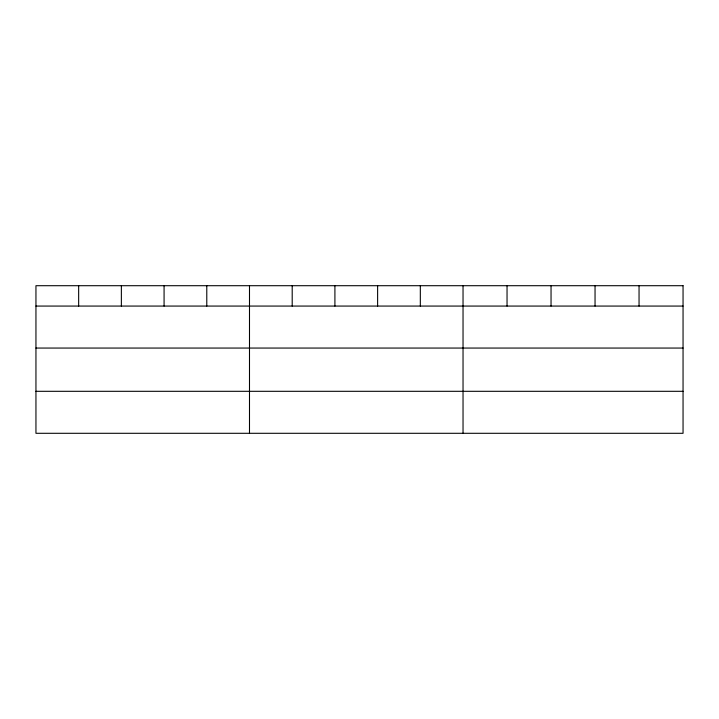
<?xml version="1.0" encoding="UTF-8"?>
<svg xmlns="http://www.w3.org/2000/svg" width="719" height="719" viewBox="0 0 719 719"><rect width="100%" height="100%" fill="white"/><g stroke="black" fill="none" stroke-linecap="round" stroke-linejoin="round"><path stroke-width="1.08" d="M35.95 306.069L683.05 306.069M35.95 348.059L683.05 348.059M35.95 391.307L683.05 391.307M639.047 285.704L639.047 306.069M595.044 285.704L595.044 306.069M551.042 285.704L551.042 306.069M507.039 285.704L507.039 306.069M463.036 285.704L463.036 433.296M420.327 285.704L420.327 306.069M377.619 285.704L377.619 306.069M334.91 285.704L334.91 306.069M292.202 285.704L292.202 306.069M249.493 285.704L249.493 433.296M206.784 285.704L206.784 306.069M164.076 285.704L164.076 306.069M121.367 285.704L121.367 306.069M78.659 285.704L78.659 306.069M683.05 285.704L35.95 285.704L35.95 433.296L683.05 433.296L683.05 285.704"/></g></svg>
